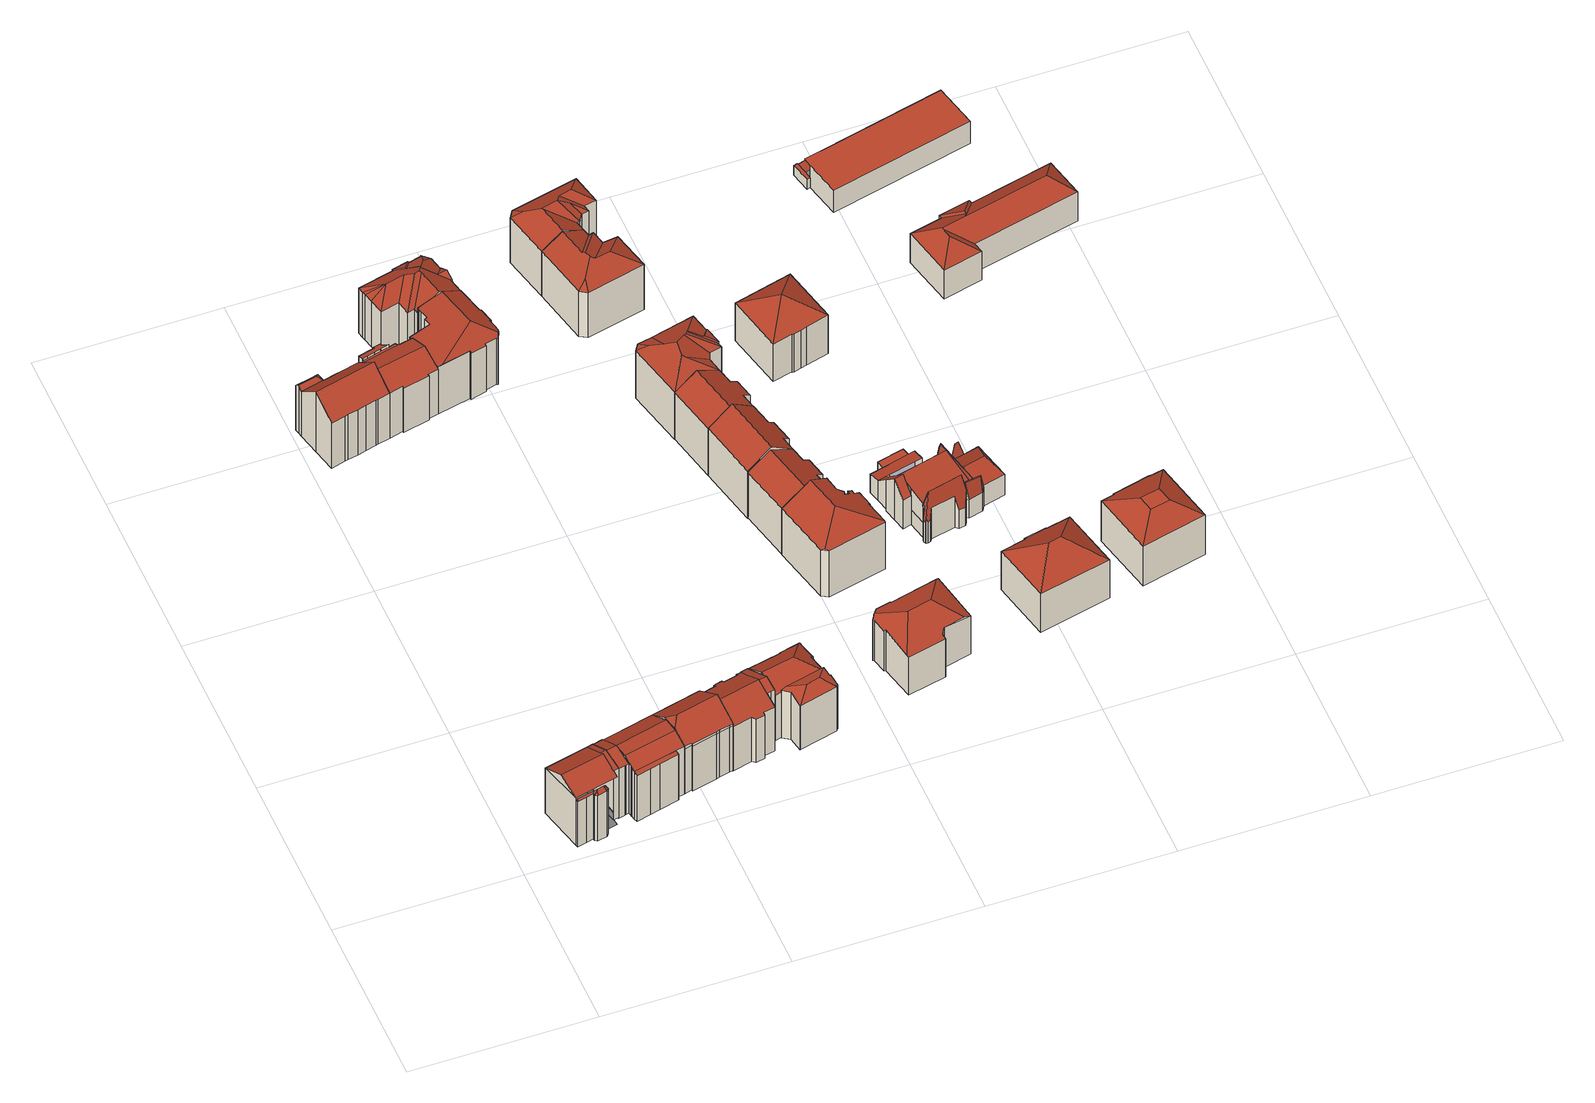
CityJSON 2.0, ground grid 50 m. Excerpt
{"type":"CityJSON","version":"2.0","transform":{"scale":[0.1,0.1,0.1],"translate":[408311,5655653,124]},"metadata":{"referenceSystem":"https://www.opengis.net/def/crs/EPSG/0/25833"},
"CityObjects":{
"building1":{"type":"Building","attributes":{"Gemeindeschluessel":14612000,"Geometrietyp2DReferenz":"3000","function":"31001_9998","roofType":"9999"},"children":["building1-1","building1-2","building1-3"]},
"building1-1":{"type":"BuildingPart","attributes":{"Dachtyp_tdc":"tdcGableRoof","Dachneigung":28.37,"QualitaetDacherkennung":66,"Geometrietyp2DReferenz":"3000","measuredHeight":19.12,"roofType":"3100"},"parents":["building1"],"geometry":[{"type":"MultiSurface","lod":"2","boundaries":[[[0,1,2,3,4,5]],[[6,7,8,9]],[[7,0,5,8]],[[0,7,10]],[[1,0,10,11,12]],[[7,6,11,10]],[[5,4,9,8]]],"semantics":{"surfaces":[{"type":"WallSurface"},{"type":"RoofSurface"},{"type":"GroundSurface"}],"values":[0,0,0,0,1,1,2]}}]},
"building1-2":{"type":"BuildingPart","attributes":{"Dachtyp_tdc":"tdcGableRoof","Dachneigung":28.3,"QualitaetDacherkennung":71,"Geometrietyp2DReferenz":"3000","measuredHeight":19.65,"roofType":"3100"},"parents":["building1"],"geometry":[{"type":"MultiSurface","lod":"2","boundaries":[[[13,14,15,16,17]],[[14,6,9,15]],[[14,13,18]],[[13,19,2,20,12,21,18]],[[6,14,18,21]],[[22,23,16,15,9,4]]],"semantics":{"surfaces":[{"type":"WallSurface"},{"type":"RoofSurface"},{"type":"GroundSurface"}],"values":[0,0,0,1,1,2]}}]},
"building1-3":{"type":"BuildingPart","attributes":{"Dachtyp_tdc":"tdcFreeFormRoof","Dachneigung":50.17,"QualitaetDacherkennung":31,"Geometrietyp2DReferenz":"3000","measuredHeight":17.27,"roofType":"5000"},"parents":["building1"],"geometry":[{"type":"MultiSurface","lod":"2","boundaries":[[[24,25,26,27]],[[25,28,29,26]],[[28,30,31,29]],[[30,17,16,31]],[[32,33,34,23]],[[33,35,36,34]],[[35,37,38,36]],[[37,24,27,38]],[[39,40,35,33]],[[39,33,32]],[[41,42,43,40,39,32,17]],[[41,17,30]],[[30,28,25,42,41]],[[44,43,42,25,24]],[[44,24,37]],[[40,43,44,37,35]],[[27,26,29,31,16,23,34,36,38]]],"semantics":{"surfaces":[{"type":"WallSurface"},{"type":"RoofSurface"},{"type":"GroundSurface"}],"values":[0,0,0,0,0,0,0,0,1,1,1,1,1,1,1,1,2]}}]},
"building2":{"type":"Building","attributes":{"Gemeindeschluessel":14612000,"Geometrietyp2DReferenz":"3000","function":"31001_9998","roofType":"9999"},"children":["building2-1","building2-2","building2-3"]},
"building2-1":{"type":"BuildingPart","attributes":{"Dachtyp_tdc":"tdcCutGableRoof","Dachneigung":30.66,"QualitaetDacherkennung":57,"Geometrietyp2DReferenz":"3000","measuredHeight":19.44,"roofType":"9999"},"parents":["building2"],"geometry":[{"type":"MultiSurface","lod":"2","boundaries":[[[45,46,47,48]],[[46,49,50,51,47]],[[52,53,54,55]],[[53,56,57,54]],[[56,58,59,57]],[[58,60,61,59]],[[60,62,61]],[[63,64,65,66,67,68,69]],[[70,60,58,56,53,52,71,49,46,45]],[[69,72,73,70,45,63]],[[74,75,76,77,78,48,47,51,55,54,57,59,61,79,80,81]],[[67,66,75,74]],[[66,65,76,75]],[[65,64,77,76]],[[64,63,78,77]],[[63,45,48,78]]],"semantics":{"surfaces":[{"type":"WallSurface"},{"type":"RoofSurface"},{"type":"GroundSurface"}],"values":[0,0,0,0,0,0,0,1,1,1,2,0,0,0,0,0]}}]},
"building2-2":{"type":"BuildingPart","attributes":{"Dachtyp_tdc":"tdcPolyFlatRoof","Dachneigung":31.34,"QualitaetDacherkennung":43,"Geometrietyp2DReferenz":"3000","measuredHeight":16.9,"roofType":"2100"},"parents":["building2"],"geometry":[{"type":"MultiSurface","lod":"2","boundaries":[[[50,82,83,51]],[[82,84,85,83]],[[84,86,87,85]],[[86,88,89,87]],[[88,52,55,89]],[[88,86,84,82,50,71,52]],[[55,51,83,85,87,89]]],"semantics":{"surfaces":[{"type":"WallSurface"},{"type":"RoofSurface"},{"type":"GroundSurface"}],"values":[0,0,0,0,0,1,2]}}]},
"building2-3":{"type":"BuildingPart","attributes":{"Dachtyp_tdc":"tdcGableRoof","Dachneigung":29.12,"QualitaetDacherkennung":50,"Geometrietyp2DReferenz":"3000","measuredHeight":19.53,"roofType":"3100"},"parents":["building2"],"geometry":[{"type":"MultiSurface","lod":"2","boundaries":[[[90,91,92,93]],[[91,94,95,92]],[[94,96,97,95]],[[96,98,67,74,97]],[[62,99,100,61]],[[99,90,93,100]],[[101,69,68,98,96,94]],[[94,91,90,99,62,102,73,101]],[[93,92,95,97,74,81,80,79,61,100]]],"semantics":{"surfaces":[{"type":"WallSurface"},{"type":"RoofSurface"},{"type":"GroundSurface"}],"values":[0,0,0,0,0,0,1,1,2]}}]},
"building3":{"type":"Building","attributes":{"Dachtyp_tdc":"tdcFreeFormRoof","Gemeindeschluessel":14612000,"Dachneigung":35.72,"QualitaetDacherkennung":87,"Geometrietyp2DReferenz":"3000","measuredHeight":21.25,"function":"31001_9998","roofType":"5000"},"geometry":[{"type":"Solid","lod":"2","boundaries":[[[[103,104,105,106]],[[104,64,77,105]],[[64,107,108,77]],[[107,109,110,108]],[[109,111,112,110]],[[111,113,114,112]],[[113,115,116,114]],[[115,117,118,116]],[[117,119,120,118]],[[119,121,122,120]],[[121,123,124,122]],[[123,125,47,124]],[[125,103,106,47]],[[126,127,128,129]],[[130,131,132,129,128,46,133,134,135,136]],[[137,107,64,126,129,132]],[[107,137,109]],[[109,137,132,111]],[[115,130,136,117]],[[117,136,135,119]],[[119,135,134,121]],[[121,134,133,123]],[[125,46,128,103]],[[123,133,46,125]],[[111,132,131,113]],[[113,131,130,115]],[[103,128,127,104]],[[104,127,126,64]],[[106,105,77,108,110,112,114,116,118,120,122,124,47]]]],"semantics":{"surfaces":[{"type":"WallSurface"},{"type":"RoofSurface"},{"type":"GroundSurface"}],"values":[[0,0,0,0,0,0,0,0,0,0,0,0,0,1,1,1,0,0,0,0,0,0,0,0,0,0,0,0,2]]}}]},
"building4":{"type":"Building","attributes":{"Gemeindeschluessel":14612000,"Geometrietyp2DReferenz":"3000","function":"31001_9998","roofType":"9999"},"children":["building4-1","building4-2","building4-3"]},
"building4-1":{"type":"BuildingPart","attributes":{"Dachtyp_tdc":"tdcFreeFormRoof","Dachneigung":43.54,"QualitaetDacherkennung":12,"Geometrietyp2DReferenz":"3000","measuredHeight":16.92,"roofType":"5000"},"parents":["building4"],"geometry":[{"type":"MultiSurface","lod":"2","boundaries":[[[138,139,140,141]],[[139,142,143,140]],[[142,144,145,143]],[[144,146,147,148,145]],[[149,150,151]],[[149,138,141,150]],[[146,144,152]],[[144,142,139,138,152]],[[138,149,146,152]],[[141,140,143,145,148,150]]],"semantics":{"surfaces":[{"type":"WallSurface"},{"type":"RoofSurface"},{"type":"GroundSurface"}],"values":[0,0,0,0,0,0,1,1,1,2]}}]},
"building4-2":{"type":"BuildingPart","attributes":{"Dachtyp_tdc":"tdcFreeFormRoof","Dachneigung":51.32,"QualitaetDacherkennung":13,"Geometrietyp2DReferenz":"3000","measuredHeight":5.07,"roofType":"5000"},"parents":["building4"],"geometry":[{"type":"MultiSurface","lod":"2","boundaries":[[[153,154,155,156]],[[154,157,158,155]],[[157,159,160,158]],[[161,162,163,164]],[[162,153,156,163]],[[159,157,165]],[[157,154,166,165]],[[154,153,162,161,166]],[[161,159,165,166]],[[156,155,158,160,164,163]]],"semantics":{"surfaces":[{"type":"WallSurface"},{"type":"RoofSurface"},{"type":"GroundSurface"}],"values":[0,0,0,0,0,1,1,1,1,2]}}]},
"building4-3":{"type":"BuildingPart","attributes":{"Dachtyp_tdc":"tdcGableRoof","Dachneigung":41.89,"QualitaetDacherkennung":52,"Geometrietyp2DReferenz":"3000","measuredHeight":21.51,"roofType":"3100"},"parents":["building4"],"geometry":[{"type":"MultiSurface","lod":"2","boundaries":[[[167,168,169,170]],[[168,171,172,169]],[[171,173,174,172]],[[173,175,176,174]],[[175,177,178,176]],[[177,179,180,178]],[[179,151,150,180]],[[147,181,182,148]],[[181,183,163,182]],[[184,185,186,160,159]],[[185,187,188,186]],[[187,189,190,188]],[[189,167,170,190]],[[185,184,183,181,147,151,179]],[[179,177,175,173,171,168,167,189,187,185]],[[170,169,172,174,176,178,180,150,148,182,163,164,160,186,188,190]]],"semantics":{"surfaces":[{"type":"WallSurface"},{"type":"RoofSurface"},{"type":"GroundSurface"}],"values":[0,0,0,0,0,0,0,0,0,0,0,0,0,1,1,2]}}]},
"building5":{"type":"Building","attributes":{"Gemeindeschluessel":14612000,"Geometrietyp2DReferenz":"3000","function":"31001_9998","roofType":"9999"},"children":["building5-1","building5-2"]},
"building5-1":{"type":"BuildingPart","attributes":{"Dachtyp_tdc":"tdcGableRoof","Dachneigung":28.83,"QualitaetDacherkennung":85,"Geometrietyp2DReferenz":"3000","measuredHeight":19.36,"roofType":"3100"},"parents":["building5"],"geometry":[{"type":"MultiSurface","lod":"2","boundaries":[[[191,192,193,194,195]],[[192,196,197,193]],[[196,198,199,197]],[[198,200,201,199]],[[200,202,203,201]],[[202,204,205,203]],[[198,196,192,191,206,207,208,209]],[[209,204,202,200,198]],[[205,210,211,194,193,197,199,201,203]]],"semantics":{"surfaces":[{"type":"WallSurface"},{"type":"RoofSurface"},{"type":"GroundSurface"}],"values":[0,0,0,0,0,0,1,1,2]}}]},
"building5-2":{"type":"BuildingPart","attributes":{"Dachtyp_tdc":"tdcGableRoof","Dachneigung":30.61,"QualitaetDacherkennung":71,"Geometrietyp2DReferenz":"3000","measuredHeight":19.44,"roofType":"3100"},"parents":["building5"],"geometry":[{"type":"MultiSurface","lod":"2","boundaries":[[[212,213,214,215]],[[213,216,217,214]],[[216,218,219,217]],[[218,220,221,219]],[[220,222,223,221]],[[222,224,225,223]],[[224,226,227,225]],[[226,228,229,227]],[[228,230,231,229]],[[230,232,233,231]],[[232,234,235,233]],[[234,236,237,235]],[[236,238,239,237]],[[238,240,241,239]],[[240,195,194,241]],[[204,242,243,205]],[[242,212,215,243]],[[244,206,195,240,238,236,234,232,230,228,226]],[[226,224,222,220,218,216,213,212,242,204,209,208,244]],[[215,214,217,219,221,223,225,227,229,231,233,235,237,239,241,194,211,210,205,243]]],"semantics":{"surfaces":[{"type":"WallSurface"},{"type":"RoofSurface"},{"type":"GroundSurface"}],"values":[0,0,0,0,0,0,0,0,0,0,0,0,0,0,0,0,0,1,1,2]}}]},
"building6":{"type":"Building","attributes":{"Gemeindeschluessel":14612000,"Geometrietyp2DReferenz":"3000","function":"31001_9998","roofType":"9999"},"children":["building6-1","building6-2","building6-3"]},
"building6-1":{"type":"BuildingPart","attributes":{"Dachtyp_tdc":"tdcPolyFlatRoof","Dachneigung":5.29,"QualitaetDacherkennung":13,"Geometrietyp2DReferenz":"3000","measuredHeight":17.88,"roofType":"2100"},"parents":["building6"],"geometry":[{"type":"MultiSurface","lod":"2","boundaries":[[[245,246,247,248,249]],[[246,250,251,247]],[[250,252,253,251]],[[252,254,255,253]],[[254,256,257,255]],[[256,258,259,257]],[[258,260,261,259]],[[260,262,263,264,261]],[[262,260,258,256,254,252,250,246,245]],[[248,247,251,253,255,257,259,261,264]]],"semantics":{"surfaces":[{"type":"WallSurface"},{"type":"RoofSurface"},{"type":"GroundSurface"}],"values":[0,0,0,0,0,0,0,0,1,2]}}]},
"building6-2":{"type":"BuildingPart","attributes":{"Dachtyp_tdc":"tdcPolyFlatRoof","Dachneigung":0,"QualitaetDacherkennung":7,"Geometrietyp2DReferenz":"3000","measuredHeight":16.94,"roofType":"1000"},"parents":["building6"],"geometry":[{"type":"MultiSurface","lod":"2","boundaries":[[[265,249,248,266]],[[263,267,268,264]],[[267,269,270,268]],[[269,267,263,249,265]],[[266,248,264,268,270]]],"semantics":{"surfaces":[{"type":"WallSurface"},{"type":"RoofSurface"},{"type":"GroundSurface"}],"values":[0,0,0,1,2]}}]},
"building6-3":{"type":"BuildingPart","attributes":{"Dachtyp_tdc":"tdcGableRoof","Dachneigung":29.85,"QualitaetDacherkennung":42,"Geometrietyp2DReferenz":"3000","measuredHeight":19.17,"roofType":"3100"},"parents":["building6"],"geometry":[{"type":"MultiSurface","lod":"2","boundaries":[[[271,272,273,274,275,266,270,276,277,278,279]],[[280,281,272,271]],[[281,282,273,272]],[[282,187,274,273]],[[187,283,275,274]],[[283,284,265,266,275]],[[285,286,276,270,269]],[[286,287,277,276]],[[287,288,278,277]],[[288,289,279,278]],[[289,280,271,279]],[[287,286,285,284,283]],[[283,187,282,281,280,289,288,287]]],"semantics":{"surfaces":[{"type":"GroundSurface"},{"type":"WallSurface"},{"type":"RoofSurface"}],"values":[0,1,1,1,1,1,1,1,1,1,1,2,2]}}]},
"building7":{"type":"Building","attributes":{"Gemeindeschluessel":14612000,"Geometrietyp2DReferenz":"3000","function":"31001_9998","roofType":"9999"},"children":["building7-1","building7-2"]},
"building7-1":{"type":"BuildingPart","attributes":{"Dachtyp_tdc":"tdcHipAndGableRoof","Dachneigung":31.73,"QualitaetDacherkennung":60,"Geometrietyp2DReferenz":"3000","measuredHeight":19.09,"roofType":"5000"},"parents":["building7"],"geometry":[{"type":"MultiSurface","lod":"2","boundaries":[[[290,291,292,293]],[[291,294,295,292]],[[294,296,297,295]],[[296,298,299,297]],[[298,300,301,299]],[[300,302,303,301]],[[302,304,305,303]],[[304,306,307,305]],[[306,308,309,307]],[[308,310,311,309]],[[310,312,313,311]],[[314,315,316,317]],[[315,290,293,316]],[[312,310,308,306,304,302,318]],[[302,300,298,296,294,291,318]],[[291,290,315,314,319,312,318]],[[293,292,295,297,299,301,303,305,307,309,311,313,320,317,316]]],"semantics":{"surfaces":[{"type":"WallSurface"},{"type":"RoofSurface"},{"type":"GroundSurface"}],"values":[0,0,0,0,0,0,0,0,0,0,0,0,0,1,1,1,2]}}]},
"building7-2":{"type":"BuildingPart","attributes":{"Dachtyp_tdc":"tdcFreeFormRoof","Dachneigung":31.7,"QualitaetDacherkennung":48,"Geometrietyp2DReferenz":"3000","measuredHeight":17.77,"roofType":"5000"},"parents":["building7"],"geometry":[{"type":"MultiSurface","lod":"2","boundaries":[[[321,322,323,324]],[[322,325,326,323]],[[325,327,314,317,326]],[[328,329,330,313,312]],[[329,331,332,330]],[[331,333,334,332]],[[333,335,336,334]],[[335,337,338,336]],[[337,339,340,338]],[[339,341,342,340]],[[341,321,324,342]],[[337,335,333,331,329,328,343]],[[344,327,325,322,321,345]],[[328,344,345,343]],[[321,341,339,337,343,345]],[[324,323,326,317,320,313,330,332,334,336,338,340,342]]],"semantics":{"surfaces":[{"type":"WallSurface"},{"type":"RoofSurface"},{"type":"GroundSurface"}],"values":[0,0,0,0,0,0,0,0,0,0,0,1,1,1,1,2]}}]},
"building8":{"type":"Building","attributes":{"Dachtyp_tdc":"tdcFreeFormRoof","Gemeindeschluessel":14612000,"Dachneigung":10.66,"QualitaetDacherkennung":30,"Geometrietyp2DReferenz":"3000","measuredHeight":19.49,"function":"31001_9998","roofType":"5000"},"geometry":[{"type":"Solid","lod":"2","boundaries":[[[[346,347,348,349]],[[347,350,351,348]],[[350,352,353,351]],[[352,354,355,353]],[[354,356,357,355]],[[356,358,359,357]],[[358,360,361,359]],[[360,362,363,361]],[[362,364,365,363]],[[364,366,367,365]],[[366,368,369,367]],[[368,370,371,369]],[[370,372,373,371]],[[372,374,375,373]],[[374,376,377,375]],[[376,378,379,377]],[[378,380,381,379]],[[380,382,383,381]],[[382,384,385,383]],[[384,386,387,385]],[[386,346,349,387]],[[388,389,370,368,366,364,362,360,390]],[[390,358,356,354,352,350,347,391,388]],[[382,380,378,376,374,372,389,388,391,346,386,384]],[[372,370,389]],[[347,346,391]],[[360,358,390]],[[349,348,351,353,355,357,359,361,363,365,367,369,371,373,375,377,379,381,383,385,387]]]],"semantics":{"surfaces":[{"type":"WallSurface"},{"type":"RoofSurface"},{"type":"GroundSurface"}],"values":[[0,0,0,0,0,0,0,0,0,0,0,0,0,0,0,0,0,0,0,0,0,1,1,1,0,0,0,2]]}}]},
"building9":{"type":"Building","attributes":{"Dachtyp_tdc":"tdcFreeFormRoof","Gemeindeschluessel":14612000,"Dachneigung":29.71,"QualitaetDacherkennung":47,"Geometrietyp2DReferenz":"3000","measuredHeight":19.87,"function":"31001_9998","roofType":"5000"},"geometry":[{"type":"Solid","lod":"2","boundaries":[[[[392,393,394,395]],[[393,396,397,394]],[[396,398,399,397]],[[398,400,401,399]],[[400,402,403,401]],[[402,404,405,403]],[[404,406,407,405]],[[406,408,409,407]],[[408,410,411,409]],[[410,412,413,411]],[[412,414,415,413]],[[414,416,417,415]],[[416,418,419,417]],[[418,420,421,419]],[[420,422,423,421]],[[422,424,425,423]],[[424,426,427,425]],[[426,428,429,427]],[[428,430,431,429]],[[430,432,433,431]],[[432,392,395,433]],[[434,435,432,430]],[[436,434,430,428]],[[437,438,436,428,426]],[[439,437,426,424]],[[439,424,422]],[[440,438,437,439,422,420]],[[441,442,440,420,418]],[[441,418,416]],[[442,441,416,414]],[[443,444,445,440,442,414,412]],[[446,443,412,410]],[[446,410,408]],[[447,444,443,446,408,406]],[[448,447,406,404]],[[448,404,402]],[[445,444,447,448,402,400]],[[435,434,436,438,440,445,400,398]],[[435,392,432]],[[435,393,392]],[[435,396,393]],[[396,435,398]],[[395,394,397,399,401,403,405,407,409,411,413,415,417,419,421,423,425,427,429,431,433]]]],"semantics":{"surfaces":[{"type":"WallSurface"},{"type":"RoofSurface"},{"type":"GroundSurface"}],"values":[[0,0,0,0,0,0,0,0,0,0,0,0,0,0,0,0,0,0,0,0,0,1,1,1,1,0,1,1,0,1,1,1,1,1,1,1,1,1,1,1,1,1,2]]}}]},
"building10":{"type":"Building","attributes":{"Dachtyp_tdc":"tdcFreeFormRoof","Gemeindeschluessel":14612000,"Dachneigung":20.53,"QualitaetDacherkennung":53,"Geometrietyp2DReferenz":"3000","measuredHeight":17.12,"function":"31001_9998","roofType":"5000"},"geometry":[{"type":"Solid","lod":"2","boundaries":[[[[449,450,451,452]],[[453,449,452,454]],[[450,449,455,456,457,458,459,460,461]],[[462,463,464,465,466]],[[456,455,453,467,468,469,462,466]],[[456,466,465,470,471,472,473,474,457]],[[464,470,465]],[[469,463,462]],[[449,453,455]],[[474,458,457]],[[452,451,475,476,477,478,479,480,481,482,483,484,485,486,487,488,454]],[[458,474,479,478]],[[461,460,476,475]],[[460,459,477,476]],[[459,458,478,477]],[[474,473,480,479]],[[473,472,481,480]],[[472,471,482,481]],[[471,470,483,482]],[[470,464,484,483]],[[464,463,485,484]],[[463,469,486,485]],[[469,468,487,486]],[[468,467,488,487]],[[467,453,454,488]],[[450,461,475,451]]]],"semantics":{"surfaces":[{"type":"WallSurface"},{"type":"RoofSurface"},{"type":"GroundSurface"}],"values":[[0,0,1,1,1,1,0,0,0,0,2,0,0,0,0,0,0,0,0,0,0,0,0,0,0,0]]}}]},
"building11":{"type":"Building","attributes":{"Dachtyp_tdc":"tdcFreeFormRoof","Gemeindeschluessel":14612000,"Dachneigung":30.73,"QualitaetDacherkennung":80,"Geometrietyp2DReferenz":"3000","measuredHeight":20.29,"function":"31001_9998","roofType":"5000"},"geometry":[{"type":"Solid","lod":"2","boundaries":[[[[489,490,491,492]],[[490,493,494,491]],[[493,495,496,494]],[[495,497,498,496]],[[497,499,500,498]],[[499,501,502,500]],[[501,503,504,502]],[[503,489,492,504]],[[505,501,499,497,495,493,490,506]],[[503,505,506,489]],[[490,489,506]],[[503,501,505]],[[492,491,494,496,498,500,502,504]]]],"semantics":{"surfaces":[{"type":"WallSurface"},{"type":"RoofSurface"},{"type":"GroundSurface"}],"values":[[0,0,0,0,0,0,0,0,1,1,0,0,2]]}}]},
"building12":{"type":"Building","attributes":{"Dachtyp_tdc":"tdcFreeFormRoof","Gemeindeschluessel":14612000,"Dachneigung":30.87,"QualitaetDacherkennung":59,"Geometrietyp2DReferenz":"3000","measuredHeight":21.44,"function":"31001_9998","roofType":"5000"},"geometry":[{"type":"Solid","lod":"2","boundaries":[[[[507,508,509,510]],[[508,511,512,509]],[[511,513,514,512]],[[513,515,516,514]],[[515,517,518,516]],[[517,519,520,518]],[[519,521,522,520]],[[521,523,524,522]],[[523,525,526,524]],[[525,527,528,526]],[[527,529,530,528]],[[529,531,532,530]],[[531,533,534,532]],[[533,535,536,534]],[[535,507,510,536]],[[531,537,538,539,533]],[[525,523,521,519,517,515,513,511,508,540,538,537,529,527]],[[539,538,540,507,535]],[[531,529,537]],[[535,533,539]],[[508,507,540]],[[510,509,512,514,516,518,520,522,524,526,528,530,532,534,536]]]],"semantics":{"surfaces":[{"type":"WallSurface"},{"type":"RoofSurface"},{"type":"GroundSurface"}],"values":[[0,0,0,0,0,0,0,0,0,0,0,0,0,0,0,1,1,1,0,0,0,2]]}}]},
"building13":{"type":"Building","attributes":{"Dachtyp_tdc":"tdcFreeFormRoof","Gemeindeschluessel":14612000,"Dachneigung":36.78,"QualitaetDacherkennung":41,"Geometrietyp2DReferenz":"3000","measuredHeight":21.18,"function":"31001_9998","roofType":"5000"},"geometry":[{"type":"Solid","lod":"2","boundaries":[[[[541,542,543,544]],[[542,545,546,543]],[[545,547,548,546]],[[547,549,550,548]],[[549,551,552,550]],[[551,490,553,552]],[[490,554,555,553]],[[554,541,544,555]],[[554,556,557,541]],[[556,490,551,549,547,545,542,557]],[[542,541,557]],[[554,490,556]],[[544,543,546,548,550,552,553,555]]]],"semantics":{"surfaces":[{"type":"WallSurface"},{"type":"RoofSurface"},{"type":"GroundSurface"}],"values":[[0,0,0,0,0,0,0,0,1,1,0,0,2]]}}]},
"building14":{"type":"Building","attributes":{"Dachtyp_tdc":"tdcFreeFormRoof","Gemeindeschluessel":14612000,"Dachneigung":30.65,"QualitaetDacherkennung":71,"Geometrietyp2DReferenz":"3000","measuredHeight":20.44,"function":"31001_9998","roofType":"5000"},"geometry":[{"type":"Solid","lod":"2","boundaries":[[[[558,559,560,561]],[[559,562,563,560]],[[562,564,565,563]],[[564,566,567,565]],[[566,568,569,567]],[[568,570,543,569]],[[570,571,544,543]],[[571,558,561,544]],[[571,572,573,558]],[[562,559,573,572,570,568,566,564]],[[571,570,572]],[[559,558,573]],[[561,560,563,565,567,569,543,544]]]],"semantics":{"surfaces":[{"type":"WallSurface"},{"type":"RoofSurface"},{"type":"GroundSurface"}],"values":[[0,0,0,0,0,0,0,0,1,1,0,0,2]]}}]},
"building15":{"type":"Building","attributes":{"Dachtyp_tdc":"tdcFreeFormRoof","Gemeindeschluessel":14612000,"Dachneigung":26.22,"QualitaetDacherkennung":33,"Geometrietyp2DReferenz":"3000","measuredHeight":20.6,"function":"31001_9998","roofType":"5000"},"geometry":[{"type":"Solid","lod":"2","boundaries":[[[[574,575,576,577]],[[575,578,579,576]],[[578,580,581,579]],[[580,582,583,581]],[[582,584,585,583]],[[584,586,587,585]],[[586,588,589,587]],[[588,590,591,589]],[[590,592,593,591]],[[592,594,595,593]],[[594,596,597,595]],[[596,598,599,597]],[[598,574,577,599]],[[600,598,596]],[[601,602,603,600,596,594]],[[604,601,594,592]],[[605,606,607,608,590,588]],[[608,604,592,590]],[[605,588,586]],[[606,605,586,584]],[[607,606,584,582]],[[609,602,601,604,608,607,582,580]],[[610,609,580,578]],[[610,578,575]],[[603,602,609,610,575,574]],[[600,603,574,598]],[[577,576,579,581,583,585,587,589,591,593,595,597,599]]]],"semantics":{"surfaces":[{"type":"WallSurface"},{"type":"RoofSurface"},{"type":"GroundSurface"}],"values":[[0,0,0,0,0,0,0,0,0,0,0,0,0,1,1,1,1,1,1,1,1,1,1,1,1,1,2]]}}]},
"building16":{"type":"Building","attributes":{"Dachtyp_tdc":"tdcFreeFormRoof","Gemeindeschluessel":14612000,"Dachneigung":26.98,"QualitaetDacherkennung":61,"Geometrietyp2DReferenz":"3000","measuredHeight":19.59,"function":"31001_9998","roofType":"5000"},"geometry":[{"type":"Solid","lod":"2","boundaries":[[[[611,612,613,614]],[[612,615,616,613]],[[615,617,618,616]],[[617,619,620,618]],[[619,621,622,620]],[[621,623,624,622]],[[623,625,626,624]],[[625,627,628,626]],[[627,611,614,628]],[[629,627,625]],[[630,631,632,629,625,623]],[[630,623,621]],[[631,630,621,619]],[[633,632,631,619,617]],[[634,633,617,615]],[[635,634,615,612]],[[635,612,611]],[[629,632,633,634,635,611,627]],[[614,613,616,618,620,622,624,626,628]]]],"semantics":{"surfaces":[{"type":"WallSurface"},{"type":"RoofSurface"},{"type":"GroundSurface"}],"values":[[0,0,0,0,0,0,0,0,0,1,1,1,1,1,1,1,0,1,2]]}}]},
"building17":{"type":"Building","attributes":{"Dachtyp_tdc":"tdcFreeFormRoof","Gemeindeschluessel":14612000,"Dachneigung":29.62,"QualitaetDacherkennung":67,"Geometrietyp2DReferenz":"3000","measuredHeight":19.46,"function":"31001_9998","roofType":"5000"},"geometry":[{"type":"Solid","lod":"2","boundaries":[[[[611,636,637,638]],[[636,639,640,637]],[[639,641,642,640]],[[641,643,644,642]],[[643,645,646,644]],[[645,647,648,646]],[[647,649,650,648]],[[649,651,652,650]],[[651,653,654,652]],[[653,612,655,654]],[[612,611,638,655]],[[656,657,658,612,653]],[[659,656,653,651]],[[660,661,659,651,649]],[[660,649,647]],[[662,661,660,647,645]],[[663,662,645,643]],[[663,643,641]],[[664,657,656,659,661,662,663,641,639]],[[664,639,636]],[[658,657,664,636,611]],[[658,611,612]],[[638,637,640,642,644,646,648,650,652,654,655]]]],"semantics":{"surfaces":[{"type":"WallSurface"},{"type":"RoofSurface"},{"type":"GroundSurface"}],"values":[[0,0,0,0,0,0,0,0,0,0,0,1,1,1,1,1,1,1,1,1,1,0,2]]}}]},
"building18":{"type":"Building","attributes":{"Gemeindeschluessel":14612000,"Geometrietyp2DReferenz":"3000","function":"31001_9998","roofType":"9999"},"children":["building18-1","building18-2","building18-3","building18-4","building18-5","building18-6","building18-7"]},
"building18-1":{"type":"BuildingPart","attributes":{"Dachtyp_tdc":"tdcPolyFlatRoof","Dachneigung":4.48,"QualitaetDacherkennung":45,"Geometrietyp2DReferenz":"3000","measuredHeight":6.89,"roofType":"2100"},"parents":["building18"],"geometry":[{"type":"MultiSurface","lod":"2","boundaries":[[[665,666,667,668,669,670]],[[671,672,673,674,675]],[[672,676,677,678,673]],[[676,672,671,666,665]],[[669,668,679,674,673,678]]],"semantics":{"surfaces":[{"type":"WallSurface"},{"type":"RoofSurface"},{"type":"GroundSurface"}],"values":[0,0,0,1,2]}}]},
"building18-2":{"type":"BuildingPart","attributes":{"Dachtyp_tdc":"tdcHipAndGableRoof","Dachneigung":34.03,"QualitaetDacherkennung":33,"Geometrietyp2DReferenz":"3000","measuredHeight":12.21,"roofType":"5000"},"parents":["building18"],"geometry":[{"type":"MultiSurface","lod":"2","boundaries":[[[680,681,682,683,684]],[[681,685,686,682]],[[685,687,688,689,686]],[[685,690,691]],[[692,693,694,691,690]],[[687,685,691,694,695]],[[696,693,692,680]],[[695,694,693,696]],[[680,692,690,681]],[[681,690,685]],[[683,682,686,689,697,698]]],"semantics":{"surfaces":[{"type":"WallSurface"},{"type":"RoofSurface"},{"type":"GroundSurface"}],"values":[0,0,0,1,1,1,0,0,0,0,2]}}]},
"building18-3":{"type":"BuildingPart","attributes":{"Dachtyp_tdc":"tdcPolyFlatRoof","Dachneigung":0,"QualitaetDacherkennung":0,"Geometrietyp2DReferenz":"3000","measuredHeight":3.05,"roofType":"9999"},"parents":["building18"],"geometry":[{"type":"MultiSurface","lod":"2","boundaries":[[[699,677,670,700]],[[700,670,669,701]],[[677,699,702,678]],[[699,700,701,702]],[[701,669,678,702]],[[678,669,670,677]]],"semantics":{"surfaces":[{"type":"RoofSurface"},{"type":"WallSurface"},{"type":"GroundSurface"},{"type":"ClosureSurface","isClosure":"1","QuelleClosure":"LoD1Solid"}],"values":[0,1,1,1,2,3]}}]},
"building18-4":{"type":"BuildingPart","attributes":{"Dachtyp_tdc":"tdcFreeFormRoof","Dachneigung":83.87,"QualitaetDacherkennung":25,"Geometrietyp2DReferenz":"3000","measuredHeight":12.87,"roofType":"5000"},"parents":["building18"],"geometry":[{"type":"MultiSurface","lod":"2","boundaries":[[[703,704,705,706,707]],[[708,709,710,711,712]],[[709,713,714,710]],[[713,715,716,714]],[[715,717,718,716]],[[717,719,720,718]],[[719,721,722,720]],[[721,684,683,722]],[[688,723,724,689]],[[723,703,707,724]],[[725,723,688]],[[726,725,688,727]],[[728,715,713,729,730,726,727,731]],[[732,733,734,728,731,684]],[[732,684,721]],[[733,732,721,719]],[[734,733,719,717]],[[728,734,717,715]],[[735,729,713,709]],[[735,709,708]],[[736,730,729,735,708,737]],[[738,736,737,704]],[[738,704,703]],[[725,726,730,736,738,703,723]],[[707,706,739,711,710,714,716,718,720,722,683,698,697,689,724]]],"semantics":{"surfaces":[{"type":"WallSurface"},{"type":"RoofSurface"},{"type":"GroundSurface"}],"values":[0,0,0,0,0,0,0,0,0,0,1,1,1,1,1,1,1,1,1,1,1,1,0,1,2]}}]},
"building18-5":{"type":"BuildingPart","attributes":{"Dachtyp_tdc":"tdcGableRoof","Dachneigung":45.36,"QualitaetDacherkennung":60,"Geometrietyp2DReferenz":"3000","measuredHeight":14.64,"roofType":"3100"},"parents":["building18"],"geometry":[{"type":"MultiSurface","lod":"2","boundaries":[[[740,741,742,743,744]],[[741,745,746,742]],[[745,747,748,746]],[[747,749,750,748]],[[749,675,674,750]],[[745,741,740,751,752]],[[752,753,754,755,675,749,747,745]],[[674,679,756,743,742,746,748,750]]],"semantics":{"surfaces":[{"type":"WallSurface"},{"type":"RoofSurface"},{"type":"GroundSurface"}],"values":[0,0,0,0,0,1,1,2]}}]},
"building18-6":{"type":"BuildingPart","attributes":{"Dachtyp_tdc":"tdcGableRoof","Dachneigung":52.31,"QualitaetDacherkennung":15,"Geometrietyp2DReferenz":"3000","measuredHeight":13.8,"roofType":"3100"},"parents":["building18"],"geometry":[{"type":"MultiSurface","lod":"2","boundaries":[[[757,744,743,758]],[[667,759,760,668]],[[759,712,711,760]],[[761,762,763,764,753,765,751,766,767]],[[759,667,768,754,764,763,769]],[[759,769,708,712]],[[757,770,767,766,740,744]],[[706,758,743,756,679,668,760,711,739]]],"semantics":{"surfaces":[{"type":"WallSurface"},{"type":"RoofSurface"},{"type":"GroundSurface"}],"values":[0,0,0,1,1,0,0,2]}}]},
"building18-7":{"type":"BuildingPart","attributes":{"Dachtyp_tdc":"tdcFreeFormRoof","Dachneigung":79.89,"QualitaetDacherkennung":21,"Geometrietyp2DReferenz":"3000","measuredHeight":16.36,"roofType":"5000"},"parents":["building18"],"geometry":[{"type":"MultiSurface","lod":"2","boundaries":[[[771,772,773,774]],[[772,775,776,773]],[[775,777,778,776]],[[777,779,780,778]],[[779,781,782,780]],[[781,783,784,782]],[[783,785,786,784]],[[785,787,788,786]],[[787,789,758,788]],[[789,770,757,758]],[[790,791,792,706,705]],[[789,787,785,783,781,779,793]],[[779,777,775,772,771,794,795,791,796,793]],[[791,790,796]],[[790,770,789,793,796]],[[792,797,798,774,773,776,778,780,782,784,786,788,758,706]],[[791,795,797,792]],[[795,794,798,797]],[[794,771,774,798]]],"semantics":{"surfaces":[{"type":"WallSurface"},{"type":"RoofSurface"},{"type":"GroundSurface"}],"values":[0,0,0,0,0,0,0,0,0,0,0,1,1,1,1,2,0,0,0]}}]},
"building19":{"type":"Building","attributes":{"Dachtyp_tdc":"tdcTentRoof","Gemeindeschluessel":14612000,"Dachneigung":32.32,"QualitaetDacherkennung":57,"Geometrietyp2DReferenz":"3000","measuredHeight":18.6,"function":"31001_9998","roofType":"3500"},"geometry":[{"type":"Solid","lod":"2","boundaries":[[[[799,800,801,802]],[[800,803,804,801]],[[803,805,806,804]],[[805,807,808,806]],[[807,809,810,808]],[[809,811,812,810]],[[811,813,814,812]],[[813,815,816,814]],[[815,799,802,816]],[[805,803,817]],[[799,815,813,811,809,807,805,817]],[[800,799,817]],[[803,800,817]],[[802,801,804,806,808,810,812,814,816]]]],"semantics":{"surfaces":[{"type":"WallSurface"},{"type":"RoofSurface"},{"type":"GroundSurface"}],"values":[[0,0,0,0,0,0,0,0,0,1,1,1,1,2]]}}]},
"building20":{"type":"Building","attributes":{"Dachtyp_tdc":"tdcHipRoof","Gemeindeschluessel":14612000,"Dachneigung":33.4,"QualitaetDacherkennung":70,"Geometrietyp2DReferenz":"3000","measuredHeight":19.11,"function":"31001_9998","roofType":"3200"},"geometry":[{"type":"Solid","lod":"2","boundaries":[[[[818,819,820,821]],[[819,822,823,820]],[[822,824,825,823]],[[824,826,827,825]],[[826,828,829,827]],[[828,830,831,829]],[[830,832,833,831]],[[832,818,821,833]],[[824,822,834]],[[828,826,835]],[[822,819,818,832,830,828,835,834]],[[826,824,834,835]],[[821,820,823,825,827,829,831,833]]]],"semantics":{"surfaces":[{"type":"WallSurface"},{"type":"RoofSurface"},{"type":"GroundSurface"}],"values":[[0,0,0,0,0,0,0,0,1,1,1,1,2]]}}]},
"building21":{"type":"Building","attributes":{"Dachtyp_tdc":"tdcCutTentRoof","Gemeindeschluessel":14612000,"Dachneigung":25.91,"QualitaetDacherkennung":49,"Geometrietyp2DReferenz":"3000","measuredHeight":17.56,"function":"31001_9998","roofType":"9999"},"geometry":[{"type":"Solid","lod":"2","boundaries":[[[[836,837,838,839]],[[837,840,841,838]],[[840,842,843,841]],[[842,844,845,843]],[[844,846,847,845]],[[846,848,849,847]],[[848,850,851,849]],[[850,836,839,851]],[[842,840,852,853]],[[844,842,853,854]],[[846,844,854,855]],[[840,837,836,850,848,846,855,852]],[[855,854,853,852]],[[839,838,841,843,845,847,849,851]]]],"semantics":{"surfaces":[{"type":"WallSurface"},{"type":"RoofSurface"},{"type":"GroundSurface"}],"values":[[0,0,0,0,0,0,0,0,1,1,1,1,1,2]]}}]},
"building22":{"type":"Building","attributes":{"name":"Rettungswache Dresden-Löbtau","Gemeindeschluessel":14612000,"Geometrietyp2DReferenz":"3000","function":"31001_9998","roofType":"9999"},"children":["building22-1","building22-2","building22-3"]},
"building22-1":{"type":"BuildingPart","attributes":{"Dachtyp_tdc":"tdcPolyFlatRoof","Dachneigung":0,"QualitaetDacherkennung":50,"Geometrietyp2DReferenz":"3000","measuredHeight":3.46,"roofType":"1000"},"parents":["building22"],"geometry":[{"type":"MultiSurface","lod":"2","boundaries":[[[856,857,858,859]],[[857,860,861,858]],[[860,862,863,864,861]],[[859,858,861,864,865]],[[862,860,857,856,866]]],"semantics":{"surfaces":[{"type":"WallSurface"},{"type":"GroundSurface"},{"type":"RoofSurface"}],"values":[0,0,0,1,2]}}]},
"building22-2":{"type":"BuildingPart","attributes":{"Dachtyp_tdc":"tdcPolyFlatRoof","Dachneigung":3.69,"QualitaetDacherkennung":51,"Geometrietyp2DReferenz":"3000","measuredHeight":3.29,"roofType":"2100"},"parents":["building22"],"geometry":[{"type":"MultiSurface","lod":"2","boundaries":[[[863,867,868,864]],[[867,869,870,868]],[[869,867,863,871]],[[865,864,868,870]]],"semantics":{"surfaces":[{"type":"WallSurface"},{"type":"RoofSurface"},{"type":"GroundSurface"}],"values":[0,0,1,2]}}]},
"building22-3":{"type":"BuildingPart","attributes":{"Dachtyp_tdc":"tdcPolyFlatRoof","Dachneigung":0,"QualitaetDacherkennung":75,"Geometrietyp2DReferenz":"3000","measuredHeight":7.88,"roofType":"1000"},"parents":["building22"],"geometry":[{"type":"MultiSurface","lod":"2","boundaries":[[[872,873,874,875]],[[873,876,877,874]],[[876,878,856,859,877]],[[879,872,875,870,869]],[[879,880,878,876,873,872]],[[875,874,877,859,865,870]]],"semantics":{"surfaces":[{"type":"WallSurface"},{"type":"RoofSurface"},{"type":"GroundSurface"}],"values":[0,0,0,0,1,2]}}]},
"building23":{"type":"Building","attributes":{"Dachtyp_tdc":"tdcFreeFormRoof","Gemeindeschluessel":14612000,"Dachneigung":33.82,"QualitaetDacherkennung":62,"Geometrietyp2DReferenz":"3000","measuredHeight":14.19,"function":"31001_9998","roofType":"5000"},"geometry":[{"type":"Solid","lod":"2","boundaries":[[[[881,882,883,884]],[[882,885,886,883]],[[887,888,889,890]],[[888,891,892,889]],[[891,893,894,892]],[[893,881,884,894]],[[895,893,891]],[[896,895,891,888]],[[897,898,899,896,888,887]],[[897,887,900]],[[898,897,900,901]],[[902,903,898,901,904]],[[902,904,885]],[[903,902,885,882]],[[899,898,903,882,881]],[[895,896,899,881,893]],[[884,883,886,905,906,907,890,889,892,894]],[[885,904,905,886]],[[904,901,906,905]],[[901,900,907,906]],[[900,887,890,907]]]],"semantics":{"surfaces":[{"type":"WallSurface"},{"type":"RoofSurface"},{"type":"GroundSurface"}],"values":[[0,0,0,0,0,0,1,1,1,1,1,1,1,1,1,1,2,0,0,0,0]]}}]}
},
"vertices":[
[269,62,216],[254,59,216],[254,59,215],[254,59,207],[254,59,40],[269,62,40],[229,169,200],[244,173,200],[244,173,40],[229,169,40],[257,116,231],[242,112,231],[253,64,218],
[139,16,208],[109,141,200],[109,141,40],[139,16,40],[139,16,201],[125,75,236],[258,43,208],[254,60,216],[244,103,236],[258,43,40],[223,35,40],
[188,13,201],[186,19,201],[186,19,40],[188,13,40],[167,14,201],[167,14,40],[141,8,201],[141,8,40],[223,35,201],[226,23,201],[226,23,40],[221,15,201],[221,15,40],[194,9,201],[194,9,40],[219,26,211],[215,24,213],[144,13,206],[189,23,206],[196,19,213],[196,19,212],
[437,117,230],[446,79,207],[446,79,38],[437,117,38],[423,74,207],[423,74,206],[423,74,38],[303,46,207],[301,55,212],[301,55,38],[303,46,38],[300,57,214],[300,57,38],[300,61,216],[300,61,38],[298,69,221],[298,69,38],[298,69,213],[428,155,232],[414,213,197],[339,195,197],[311,188,197],[271,179,197],[283,129,228],[285,121,232],[294,83,230],[349,57,207],[286,119,232],[286,116,232],[271,179,38],[311,188,38],[339,195,38],[414,213,38],[428,155,38],[294,83,38],[286,119,38],[285,121,38],
[425,65,201],[425,65,38],[373,52,201],[373,52,38],[345,45,201],[345,45,38],[306,36,201],[306,36,38],
[286,66,213],[269,62,213],[269,62,38],[286,66,38],[258,113,233],[258,113,38],[244,173,199],[244,173,38],[271,179,199],[290,67,213],[290,67,38],[286,119,233],[294,83,219],
[436,120,197],[434,129,197],[434,129,38],[436,120,38],[549,245,197],[549,245,38],[550,242,197],[550,242,38],[567,173,197],[567,173,38],[583,108,197],[583,108,38],[574,106,197],[574,106,38],[546,100,197],[546,100,38],[537,97,197],[537,97,38],[468,81,197],[468,81,38],[467,84,197],[467,84,38],[446,79,197],[427,161,236],[434,129,236],[436,120,236],[452,146,250],[574,106,205],[583,108,205],[567,173,250],[467,84,207],[468,81,205],[537,97,205],[546,100,205],[550,242,200],
[11,1532,196],[8,1543,186],[8,1543,27],[11,1532,27],[51,1553,186],[51,1553,27],[71,1558,186],[71,1558,27],[76,1536,186],[76,1536,184],[76,1536,27],[13,1521,186],[13,1521,27],[13,1521,184],[63,1544,196],
[123,1559,64],[121,1568,65],[121,1568,27],[123,1559,27],[174,1581,65],[174,1581,27],[178,1561,65],[178,1561,27],[126,1548,65],[125,1548,65],[125,1548,27],[126,1548,27],[166,1569,77],[133,1561,77],
[169,1426,187],[142,1419,187],[142,1419,27],[169,1426,27],[119,1413,187],[119,1413,27],[91,1407,187],[91,1407,27],[82,1405,187],[82,1405,27],[43,1395,187],[43,1395,27],[28,1458,242],[28,1458,27],[115,1546,184],[115,1546,27],[125,1548,184],[178,1561,184],[194,1498,242],[194,1498,27],[209,1435,187],[209,1435,27],[177,1428,187],[177,1428,27],
[668,276,186],[688,281,186],[688,281,37],[668,276,37],[668,276,185],[689,276,188],[689,276,37],[707,202,230],[707,202,37],[715,170,211],[715,170,37],[706,168,211],[706,168,37],[694,165,211],[694,165,37],[675,245,203],[686,199,229],[686,198,230],[686,197,230],[686,197,37],[686,199,37],
[701,137,194],[701,133,192],[701,133,37],[701,137,37],[670,126,192],[670,126,37],[669,119,189],[669,119,37],[645,114,189],[645,114,37],[636,121,194],[636,121,37],[583,108,194],[583,108,37],[567,170,231],[567,170,37],[550,242,188],[550,242,37],[595,253,188],[595,253,37],[593,262,182],[593,262,37],[616,268,182],[616,268,37],[618,259,188],[618,259,37],[657,268,188],[657,268,37],[656,273,185],[656,273,37],[696,155,205],[696,155,37],[686,199,231],
[182,1549,207],[178,1561,206],[178,1561,28],[182,1549,28],[182,1549,198],[190,1564,206],[190,1564,28],[202,1567,206],[202,1567,28],[222,1572,206],[222,1572,28],[221,1576,205],[221,1576,28],[241,1581,205],[241,1581,28],[242,1576,206],[242,1576,28],[259,1569,207],[259,1569,198],[259,1569,28],
[183,1540,198],[183,1540,28],[277,1574,198],[277,1574,28],[287,1564,198],[287,1564,28],
[320,1457,28],[248,1440,28],[247,1444,28],[209,1435,28],[195,1491,28],[322,1572,28],[334,1522,28],[348,1467,28],[319,1460,28],[320,1457,185],[248,1440,185],[247,1444,188],[195,1491,220],[183,1540,203],[287,1564,203],[322,1572,203],[334,1522,220],[348,1467,187],[319,1460,187],
[715,170,197],[702,223,225],[702,223,34],[715,170,34],[689,276,191],[689,276,34],[779,294,192],[779,294,34],[778,298,189],[778,298,34],[817,307,189],[817,307,34],[834,311,189],[834,311,34],[835,311,188],[835,311,34],[838,296,189],[838,296,34],[848,255,190],[848,255,34],[842,253,194],[842,253,34],[854,199,197],[854,199,34],[732,170,196],[716,166,195],[716,166,34],[732,170,34],[792,242,225],[747,174,196],[747,174,34],
[761,116,191],[752,156,202],[752,156,34],[761,116,34],[733,169,202],[733,169,34],[732,170,202],[854,199,207],[860,176,200],[860,176,34],[863,177,199],[863,177,34],[870,147,191],[870,147,34],[864,146,193],[864,146,34],[865,143,192],[865,143,34],[865,141,191],[865,141,34],[762,116,190],[762,116,34],[831,167,212],[747,174,207],[793,158,212],
[367,1655,208],[491,1686,191],[491,1686,27],[367,1655,27],[510,1609,191],[510,1609,27],[514,1610,188],[514,1610,27],[524,1569,189],[524,1569,27],[520,1568,191],[520,1568,27],[529,1532,191],[529,1532,27],[518,1505,190],[518,1505,27],[514,1507,192],[514,1507,27],[482,1499,193],[482,1499,27],[483,1494,190],[483,1494,27],[439,1483,192],[439,1483,27],[438,1488,195],[438,1488,27],[348,1467,196],[348,1467,27],[322,1572,196],[322,1572,27],[319,1583,196],[319,1583,27],[375,1596,206],[375,1596,27],[370,1616,206],[370,1616,27],[376,1618,208],[376,1618,27],[371,1640,208],[371,1640,27],[369,1648,208],[369,1648,27],[467,1557,221],[360,1469,198],[524,1519,196],[438,1673,221],
[277,1733,188],[271,1758,188],[271,1758,28],[277,1733,28],[269,1768,188],[269,1768,28],[265,1785,188],[265,1785,28],[364,1808,188],[364,1808,28],[363,1813,188],[363,1813,28],[407,1823,188],[407,1823,28],[408,1819,188],[408,1819,28],[441,1827,188],[441,1827,28],[444,1830,188],[444,1830,28],[463,1812,188],[463,1812,28],[472,1773,188],[472,1773,28],[475,1774,188],[475,1774,28],[486,1728,188],[486,1728,28],[482,1728,188],[482,1728,28],[491,1686,188],[491,1686,28],[367,1655,188],[367,1655,28],[364,1670,188],[364,1670,28],[346,1666,188],[346,1666,28],[337,1704,188],[337,1704,28],[287,1692,188],[287,1692,28],[373,1761,216],[322,1749,216],[396,1747,227],[412,1747,224],[408,1750,227],[429,1670,225],[419,1768,218],[480,1751,202],[454,1745,202],[438,1798,204],[422,1773,216],[422,1772,216],[444,1822,192],[392,1792,201],[391,1796,201],
[1049,288,174],[1045,287,172],[1045,287,30],[1049,288,30],[1071,192,164],[1071,192,30],[1069,199,167],[1111,302,201],[1041,344,180],[1039,342,179],[1037,338,178],[1032,330,174],[1035,328,175],[1243,259,174],[1260,263,166],[1228,398,175],[1224,397,177],[1179,318,201],[1176,216,164],[1173,228,169],[1184,245,174],[1093,365,177],[1092,368,176],[1052,359,176],[1047,352,178],[1045,349,178],[1035,328,30],[1032,330,30],[1037,338,30],[1039,342,30],[1045,349,30],[1047,352,30],[1052,359,30],[1092,368,30],[1093,365,30],[1228,398,30],[1260,263,30],[1184,245,30],[1173,228,30],[1176,216,30],
[921,877,191],[1049,907,193],[1049,907,29],[921,877,29],[1059,864,193],[1059,864,29],[1076,868,183],[1076,868,29],[1089,811,183],[1089,811,29],[1072,807,193],[1072,807,29],[1082,766,193],[1082,766,29],[954,736,191],[954,736,29],[1019,751,231],[986,893,231],
[954,736,192],[1082,766,219],[1082,766,28],[954,736,28],[1091,725,219],[1091,725,28],[1107,715,213],[1107,715,28],[1105,705,215],[1105,705,28],[1120,709,207],[1120,709,28],[1118,719,207],[1118,719,28],[1130,722,201],[1130,722,28],[1132,711,201],[1132,711,28],[1147,715,193],[1147,715,28],[1158,670,193],[1158,670,28],[1154,670,195],[1154,670,28],[1170,601,193],[1170,601,28],[1010,563,192],[1010,563,28],[992,575,192],[992,575,28],[1170,604,195],[1060,653,242],[1001,569,197],[1036,755,242],
[882,1043,194],[1011,1073,193],[1011,1073,27],[882,1043,27],[1026,1012,193],[1026,1012,27],[1042,1016,180],[1042,1016,27],[1057,952,180],[1057,952,27],[1040,948,193],[1040,948,27],[1049,907,27],[921,877,194],[921,877,27],[989,893,239],[951,1059,239],
[850,1184,192],[978,1214,192],[978,1214,27],[850,1184,27],[989,1169,192],[989,1169,27],[1009,1174,180],[1009,1174,27],[1022,1120,180],[1022,1120,27],[1002,1115,192],[1002,1115,27],[1011,1073,192],[882,1043,192],[947,1058,231],[914,1199,231],
[850,1184,193],[812,1345,193],[812,1345,26],[850,1184,26],[825,1365,193],[825,1365,26],[864,1373,193],[864,1373,26],[983,1402,193],[983,1402,26],[996,1348,193],[996,1348,26],[999,1349,193],[999,1349,26],[1011,1302,193],[1011,1302,26],[1005,1300,193],[1005,1300,26],[1010,1282,193],[1010,1282,26],[976,1274,193],[976,1274,26],[969,1254,193],[969,1254,26],[978,1214,193],[978,1214,26],[908,1258,222],[930,1326,223],[903,1302,232],[901,1266,226],[936,1327,223],[981,1320,205],[978,1319,205],[945,1339,218],[943,1339,218],[876,1318,221],[843,1339,207],
[721,1738,187],[841,1767,187],[841,1767,27],[721,1738,27],[846,1746,187],[846,1746,27],[860,1750,187],[860,1750,27],[869,1711,187],[869,1711,27],[910,1716,187],[910,1716,27],[936,1608,187],[936,1608,27],[776,1570,187],[776,1570,27],[756,1582,187],[756,1582,27],[781,1600,202],[865,1651,217],[823,1643,218],[812,1649,222],[808,1666,222],[800,1671,219],[781,1753,219],
[690,1867,187],[690,1867,28],[721,1738,28],[703,1888,187],[703,1888,28],[885,1930,187],[885,1930,28],[905,1846,187],[905,1846,28],[871,1839,187],[871,1839,28],[875,1820,187],[875,1820,28],[855,1816,187],[855,1816,28],[842,1796,187],[842,1796,28],[835,1794,187],[835,1794,28],[841,1767,28],[761,1839,222],[761,1838,223],[781,1753,222],[805,1849,222],[835,1845,206],[806,1850,222],[819,1871,212],[853,1879,212],[722,1862,204],
[1354,878,95],[1361,848,98],[1361,848,81],[1361,848,29],[1354,878,29],[1354,878,59],[1234,818,98],[1227,847,95],[1227,847,29],[1234,818,29],[1234,818,97],[1281,860,95],[1281,860,59],[1281,860,29],[1256,823,29],
[1460,819,102],[1500,829,102],[1500,829,29],[1460,819,29],[1460,819,94],[1526,721,102],[1526,721,29],[1466,707,102],[1466,707,94],[1466,707,29],[1500,829,103],[1487,753,151],[1460,819,103],[1411,808,103],[1427,739,151],[1437,700,102],[1411,808,102],[1437,700,29],[1411,808,29],
[1270,908,59],[1342,925,59],[1342,925,29],[1270,908,29],
[1419,682,94],[1404,692,94],[1404,692,81],[1404,692,29],[1419,682,29],[1391,831,94],[1399,833,94],[1399,833,29],[1391,831,29],[1391,831,81],[1406,829,94],[1406,829,29],[1410,813,94],[1410,813,29],[1426,817,94],[1426,817,29],[1429,824,94],[1429,824,29],[1446,828,94],[1446,828,29],[1458,692,94],[1458,692,29],[1454,697,152],[1432,692,154],[1437,700,94],[1408,810,118],[1400,824,158],[1431,692,157],[1411,808,94],[1445,822,148],[1434,819,148],[1428,815,118],[1398,827,145],[1431,692,154],[1423,696,94],[1411,687,155],[1423,696,29],
[1281,713,130],[1257,707,130],[1257,707,29],[1281,713,29],[1281,713,81],[1249,742,175],[1249,742,29],[1240,777,139],[1240,777,29],[1244,777,139],[1244,777,29],[1275,738,163],[1273,748,175],[1271,756,167],[1268,768,154],[1256,823,97],[1273,748,29],
[1292,665,81],[1292,665,29],[1386,854,81],[1386,854,29],[1404,692,149],[1423,696,149],[1401,790,167],[1270,758,167],[1273,748,165],[1281,713,158],[1292,665,149],[1256,823,81],[1391,831,112],[1292,665,140],
[1375,666,140],[1308,651,140],[1308,651,29],[1375,666,29],[1304,644,109],[1304,644,29],[1297,641,100],[1297,641,29],[1292,642,115],[1292,642,29],[1291,643,108],[1291,643,29],[1288,649,96],[1288,649,29],[1289,655,110],[1289,655,29],[1294,659,143],[1294,659,29],[1292,665,143],[1404,692,140],[1408,673,140],[1408,673,29],[1303,659,190],[1384,659,94],[1402,663,93],[1397,680,193],[1402,663,29],[1384,659,29],
[1141,1274,159],[1104,1433,160],[1104,1433,26],[1141,1274,26],[1261,1470,164],[1261,1470,26],[1298,1312,164],[1298,1312,26],[1237,1296,161],[1237,1296,26],[1220,1291,161],[1220,1291,26],[1200,1286,160],[1200,1286,26],[1194,1285,160],[1194,1285,26],[1194,1287,161],[1194,1287,26],[1202,1373,212],
[1536,473,158],[1536,470,160],[1536,470,25],[1536,473,25],[1603,485,160],[1603,485,25],[1641,317,161],[1641,317,25],[1445,273,161],[1445,273,25],[1407,439,161],[1407,439,25],[1477,455,161],[1477,455,25],[1475,460,158],[1475,460,25],[1542,384,216],[1506,376,216],
[1831,540,162],[1832,537,164],[1832,537,23],[1831,540,23],[1868,545,164],[1868,545,23],[1909,368,164],[1909,368,23],[1732,327,164],[1732,327,23],[1691,502,164],[1691,502,23],[1728,511,164],[1728,511,23],[1727,515,162],[1727,515,23],[1826,461,198],[1836,416,198],[1781,403,199],[1771,448,199],
[1457,1838,58],[1448,1835,58],[1448,1835,23],[1457,1838,23],[1434,1891,58],[1434,1891,23],[1444,1893,58],[1444,1893,56],[1444,1893,23],[1452,1863,23],[1452,1863,58],
[1490,1904,56],[1490,1904,23],[1498,1874,54],[1498,1874,23],[1452,1863,54],
[1841,1955,102],[1870,1833,102],[1870,1833,23],[1841,1955,23],[1480,1741,102],[1480,1741,23],[1457,1838,102],[1498,1874,102],[1452,1863,102],
[1598,1537,108],[1687,1557,108],[1687,1557,5],[1598,1537,5],[1685,1567,108],[1685,1567,5],[2025,1518,108],[1732,1449,108],[1732,1449,5],[2025,1518,5],[1739,1420,108],[1739,1420,5],[1631,1395,108],[1631,1395,5],[1672,1461,145],[1666,1490,145],[1962,1562,147],[1730,1508,147],[1667,1493,147],[1999,1630,108],[1773,1577,108],[1738,1533,138],[1740,1524,138],[1771,1587,108],[1771,1587,5],[1773,1577,5],[1999,1630,5]
]}
